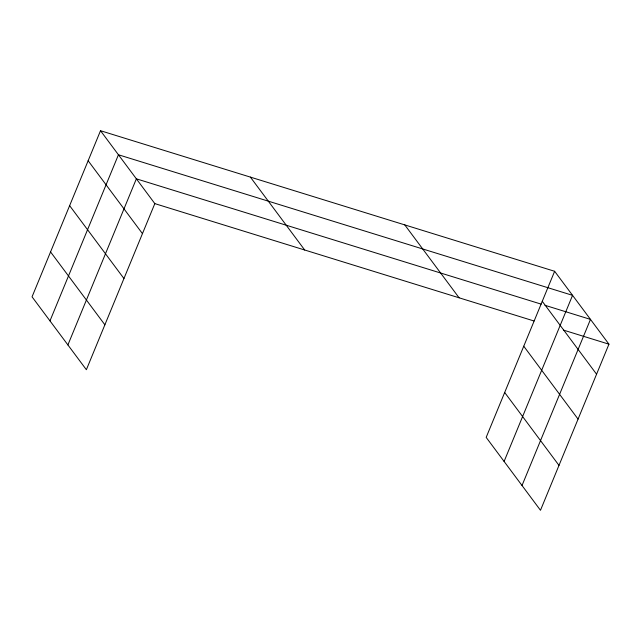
<?xml version="1.0" encoding="UTF-8"?>
<svg xmlns="http://www.w3.org/2000/svg" width="641" height="641" viewBox="0 0 641 641"><rect width="100%" height="100%" fill="white"/><g stroke="black" fill="none" stroke-linecap="round" stroke-linejoin="round"><path stroke-width="0.96" d="M100.517 130.716L32.05 296.823L86.367 369.713L154.826 203.614L100.517 130.716L554.633 271.287L608.95 344.177L540.483 510.284L486.174 437.386L554.633 271.287M49.974 320.877L118.441 154.769L572.557 295.341L504.098 461.448M67.898 344.93L136.365 178.823L541.164 304.13M522.022 485.501L590.481 319.394L544.954 305.3M154.826 203.614L534.017 320.989M563.423 330.091L608.95 344.177M542.262 301.31L596.571 374.208M523.753 346.212L578.062 419.11M404.775 224.895L459.092 297.793M504.683 392.484L558.992 465.382M250.375 177.1L304.691 249.998M88.138 160.739L142.454 233.636M69.629 205.649L123.945 278.539M50.559 251.913L104.876 324.811"/></g></svg>
